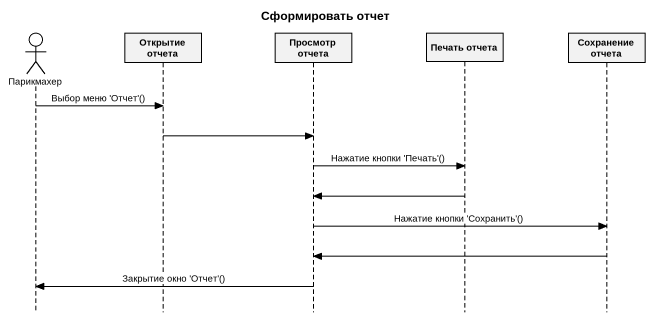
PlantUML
@startuml
title Сформировать отчет
hide footbox
actor Парикмахер
participant "Открытие отчета" as Открытие_отчета
participant "Просмотр отчета" as Просмотр_отчета
participant "Печать отчета" as Печать_отчета
participant "Сохранение отчета" as Сохранение_отчета

Парикмахер -> Открытие_отчета : Выбор меню 'Отчет'()
Открытие_отчета -> Просмотр_отчета
Просмотр_отчета -> Печать_отчета : Нажатие кнопки 'Печать'()
Печать_отчета -> Просмотр_отчета
Просмотр_отчета -> Сохранение_отчета : Нажатие кнопки 'Сохранить'()
Сохранение_отчета -> Просмотр_отчета
Просмотр_отчета -> Парикмахер : Закрытие окно 'Отчет'()
@enduml
